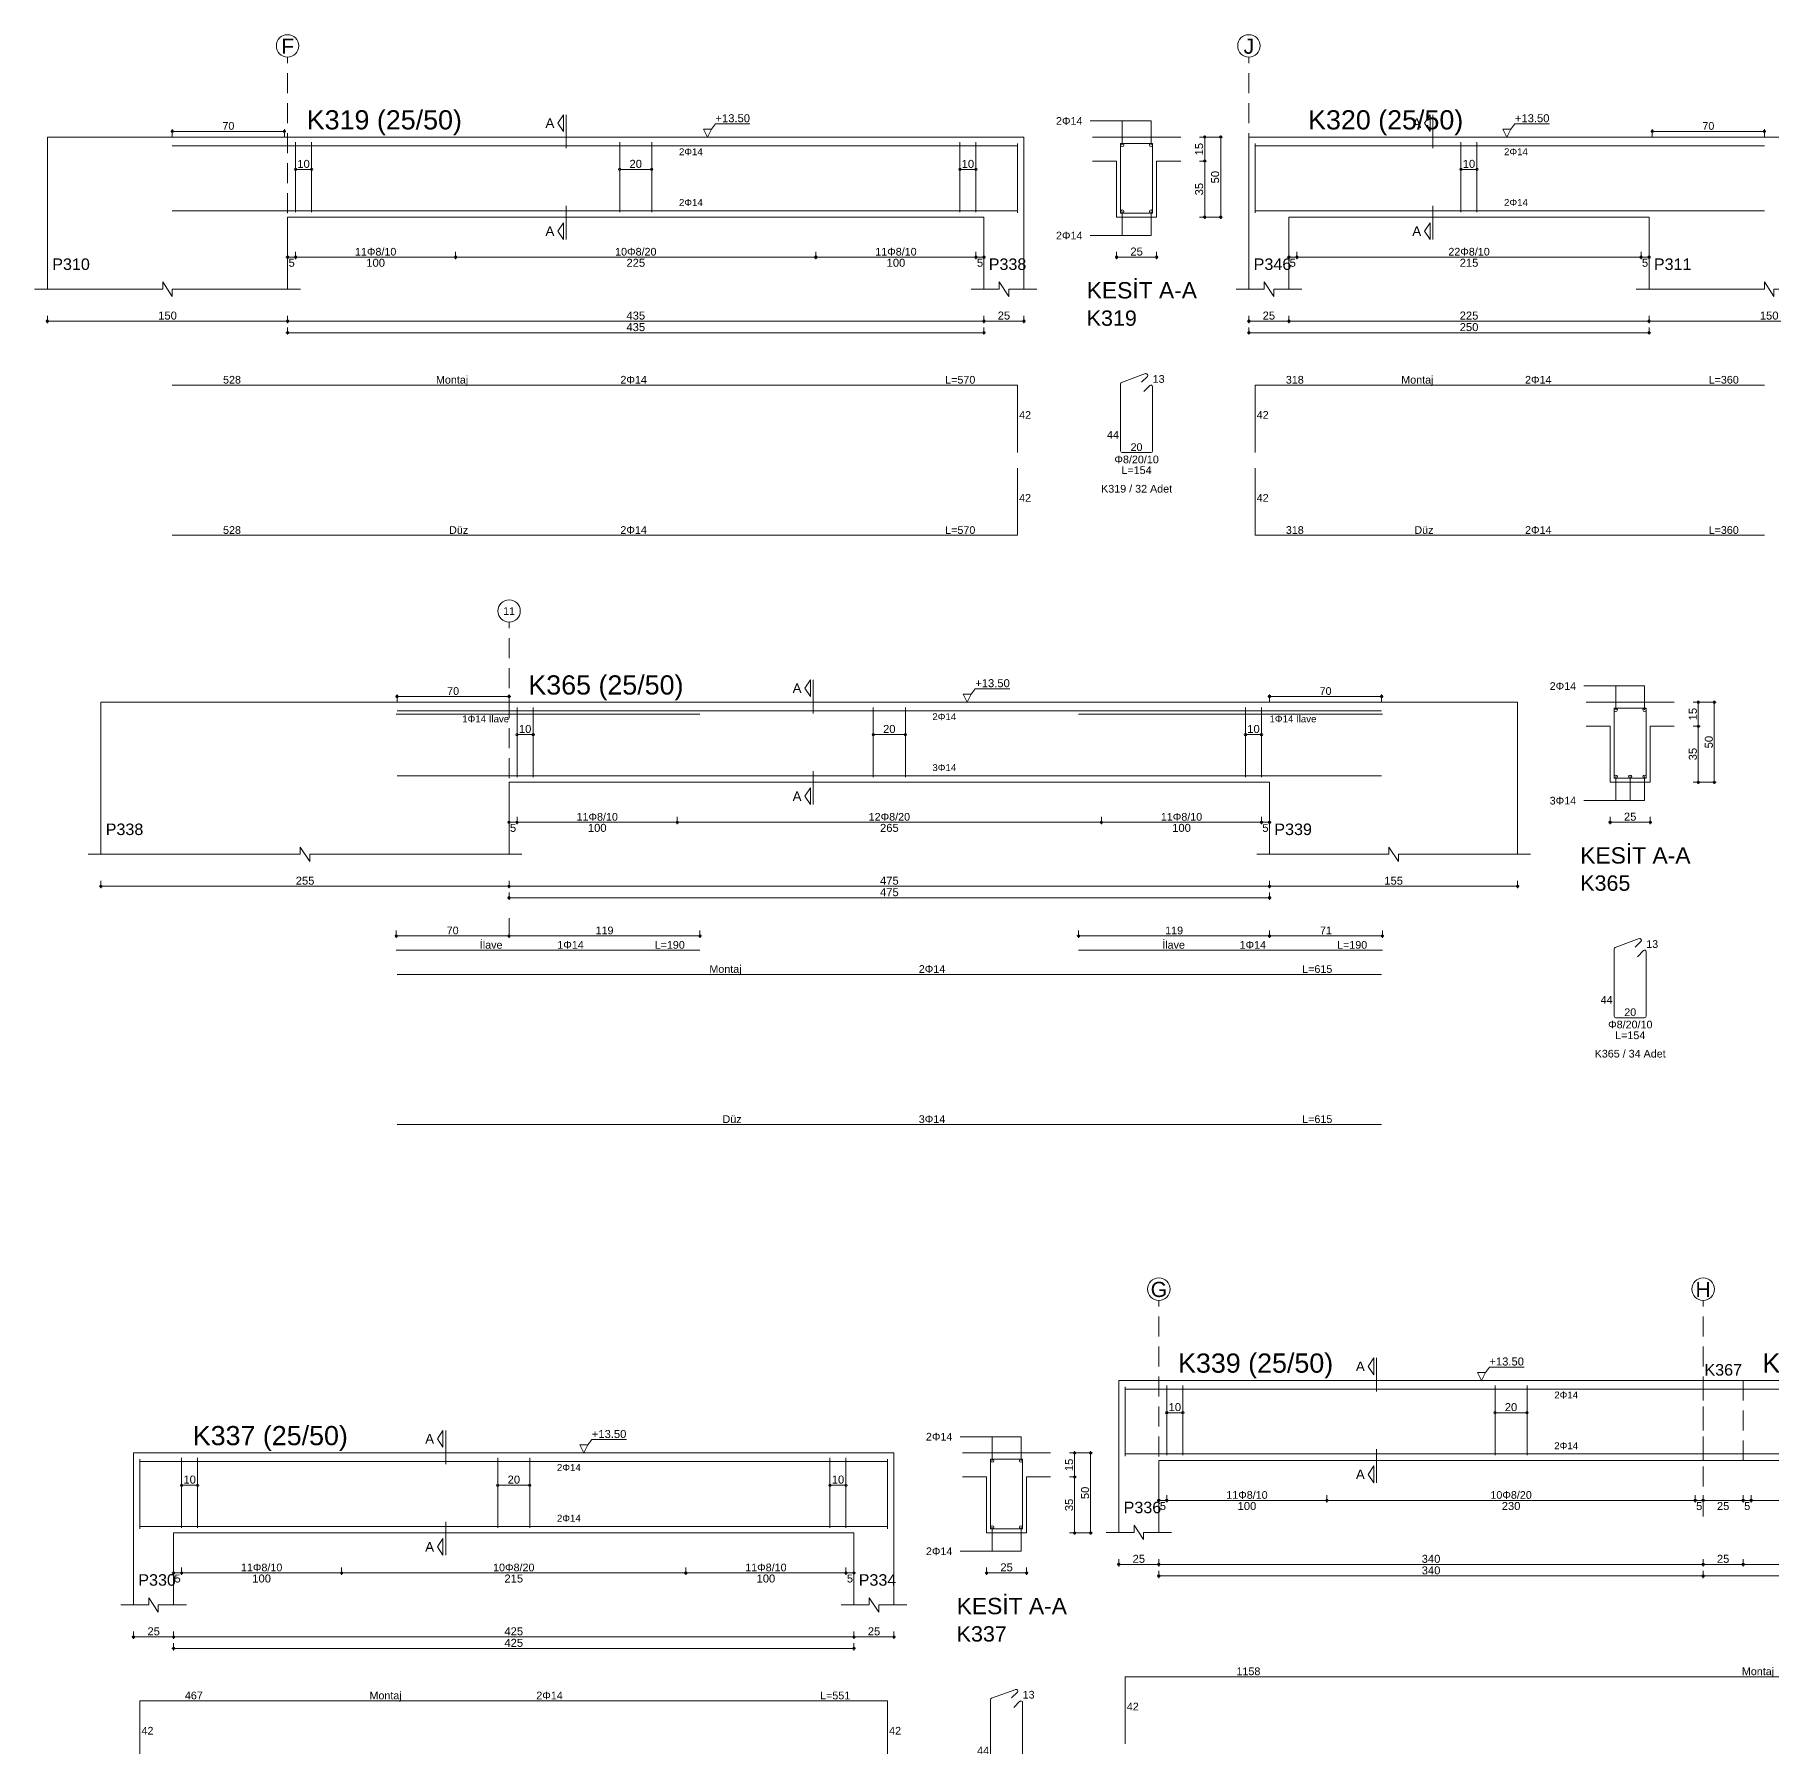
# Model space of a CAD drawing. Header units: millimetres. Extents: x 2232 to 85269, y -3593 to 5869.
# Drawn here: x 55601 to 57228, y -1981 to -377 of the extents above; entities that cross this region are included whole.
import ezdxf

# ---------------------------------------------------------------- set-up
doc = ezdxf.new("R2010")
doc.units = ezdxf.units.MM
doc.linetypes.add('DASHDOT2', pattern=[12.7, 6.35, -3.175, 0, -3.175])
doc.linetypes.add('DASHED4', pattern=[18.75, 12.5, -6.25])
doc.layers.add('aks', color=251, linetype='DASHDOT2', lineweight=35)
for name, color, linetype in [('Donatı Topl. Uzun. Yazısı', 7, 'Continuous'), ('Donatı Uz. Yazısı', 7, 'Continuous'), ('Donatı Yazısı', 7, 'Continuous'), ('Donatı Çizgisi', 7, 'Continuous'), ('Kiriş', 7, 'Continuous'), ('Standart', 7, 'Continuous'), ('Ölçülendirme', 7, 'Continuous')]:
    doc.layers.add(name, color=color, linetype=linetype)
doc.styles.add('arial_1_18', font='arial.ttf', dxfattribs={"height": 0.2})

# ---------------------------------------------------------------- blocks, each defined once
blk = doc.blocks.new('IDE263Entity7536')
at = {"layer": 'aks', "color": 30, "linetype": 'DASHED4', "lineweight": 5}
blk.add_lwpolyline([(7955.6, 2001.7), (7955.6, 2136.7)], dxfattribs=at)
at = {"layer": 'aks', "color": 1, "linetype": 'Continuous', "lineweight": 5}
blk.add_circle((7955.6, 2143.7), 7, dxfattribs=at)
at = {"layer": 'Donatı Çizgisi', "color": 5, "linetype": 'Continuous', "lineweight": 5}
for points in [[(7960.6, 2039.9), (7960.6, 2083.5)], [(7970.6, 2039.9), (7970.6, 2083.5)], [(8163.1, 2039.9), (8163.1, 2083.5)], [(8183.1, 2039.9), (8183.1, 2083.5)], [(8375.6, 2039.9), (8375.6, 2083.5)], [(8385.6, 2039.9), (8385.6, 2083.5)], [(8476, 2039.2), (8476, 2082.8)], [(8476, 2082.8), (8496, 2082.8)], [(8496, 2039.2), (8496, 2082.8)], [(7883.6, 2081.3), (8411.6, 2081.3)], [(8411.6, 2039.3), (8411.6, 2082.7)], [(7883.6, 2040.7), (8411.6, 2040.7)], [(8476, 2039.2), (8496, 2039.2)], [(7883.6, 1931.7), (8411.6, 1931.7)], [(8411.6, 1889.7), (8411.6, 1931.7)], [(8476, 1890.6), (8476, 1932.5)], [(8476.6, 1933.4), (8491.6, 1938.9)], [(8489.1, 1933.6), (8492.7, 1937.2)], [(8490.4, 1927.7), (8494.2, 1931.5)], [(8496, 1890.6), (8496, 1930.7)], [(8477, 1889.6), (8494.9, 1889.6)], [(8411.6, 1837.9), (8411.6, 1879.9)], [(7883.6, 1837.9), (8411.6, 1837.9)]]:
    blk.add_lwpolyline(points, dxfattribs=at)
for centre in [(8477, 2081.8), (8495, 2081.8), (8477, 2040.2), (8495, 2040.2)]:
    blk.add_circle(centre, 1, dxfattribs=at)
for centre, start, end in [((8477, 1932.5), 110, 180), ((8492, 1937.9), 315, 110), ((8494.9, 1930.7), 0, 135), ((8477, 1890.6), 180, 270), ((8494.9, 1890.6), 270, 0)]:
    blk.add_arc(centre, 1.02, start, end, dxfattribs=at)
at = {"layer": 'Kiriş', "color": 1, "linetype": 'Continuous', "lineweight": 5}
for points in [[(7805.6, 1991.7), (7805.6, 2086.7)], [(7805.6, 2086.7), (8415.6, 2086.7)], [(8415.6, 1991.7), (8415.6, 2086.7)], [(8458.5, 2086.7), (8513.5, 2086.7)], [(8458.5, 2071.7), (8473.5, 2071.7)], [(8473.5, 2036.7), (8473.5, 2071.7)], [(8498.5, 2071.7), (8513.5, 2071.7)], [(8498.5, 2036.7), (8498.5, 2071.7)], [(7955.6, 2036.7), (8390.6, 2036.7)], [(7955.6, 1991.7), (7955.6, 2036.7)], [(8390.6, 1991.7), (8390.6, 2036.7)], [(8473.5, 2036.7), (8498.5, 2036.7)], [(7883.6, 1987.2), (7877.6, 1996.2)], [(7877.6, 1991.7), (7877.6, 1996.2)], [(8406.1, 1987.2), (8400.1, 1996.2)], [(8400.1, 1991.7), (8400.1, 1996.2)], [(7797.6, 1991.7), (7877.6, 1991.7)], [(7883.6, 1991.7), (7963.6, 1991.7)], [(7883.6, 1987.2), (7883.6, 1991.7)], [(8382.6, 1991.7), (8400.1, 1991.7)], [(8406.1, 1991.7), (8423.6, 1991.7)], [(8406.1, 1987.2), (8406.1, 1991.7)]]:
    blk.add_lwpolyline(points, dxfattribs=at)
at = {"layer": 'Ölçülendirme', "color": 1, "linetype": 'Continuous', "lineweight": 5}
for points in [[(8124.4, 2095.5), (8127.9, 2100.7)], [(8127.9, 2090.2), (8124.4, 2095.5)], [(8127.9, 2090.2), (8127.9, 2100.7)], [(8129.6, 2079.7), (8129.6, 2100.7)], [(8220.4, 2091.7), (8222.9, 2095)], [(8222.9, 2095), (8244.4, 2095)], [(8457, 2096.8), (8495, 2096.8)], [(8477, 2081.8), (8477, 2096.8)], [(8495, 2081.8), (8495, 2096.8)], [(7882.6, 2090.3), (7954.6, 2090.3)], [(7883.6, 2087.1), (7883.6, 2091.6)], [(7953.6, 2087.1), (7953.6, 2091.6)], [(8217.9, 2086.7), (8215.4, 2091.7)], [(8215.4, 2091.7), (8220.4, 2091.7)], [(8220.4, 2091.7), (8217.9, 2086.7)], [(8217.9, 2086.7), (8217.9, 2086.7)], [(8525.2, 2086.7), (8539.7, 2086.7)], [(8528.5, 2035.7), (8528.5, 2087.7)], [(8538.5, 2035.7), (8538.5, 2087.7)], [(7960.6, 2066.5), (7970.6, 2066.5)], [(8163.1, 2066.5), (8183.1, 2066.5)], [(8375.6, 2066.5), (8385.6, 2066.5)], [(8525.2, 2071.7), (8529.7, 2071.7)], [(8129.6, 2022.7), (8129.6, 2043.7)], [(8477, 2025.2), (8477, 2040.2)], [(8495, 2025.2), (8495, 2040.2)], [(8124.4, 2028), (8127.9, 2033.2)], [(8127.9, 2022.7), (8127.9, 2033.2)], [(8525.2, 2036.7), (8539.7, 2036.7)], [(8127.9, 2022.7), (8124.4, 2028)], [(8457, 2025.2), (8495, 2025.2)], [(7954.6, 2011.7), (8391.6, 2011.7)], [(7955.6, 2010.5), (7955.6, 2015)], [(7960.6, 2010.5), (7960.6, 2015)], [(8060.6, 2010.5), (8060.6, 2015)], [(8285.6, 2010.5), (8285.6, 2015)], [(8385.6, 2010.5), (8385.6, 2015)], [(8390.6, 2010.5), (8390.6, 2015)], [(8472.5, 2011.7), (8499.5, 2011.7)], [(8473.5, 2010.5), (8473.5, 2015)], [(8498.5, 2010.5), (8498.5, 2015)], [(7805.6, 1970.5), (7805.6, 1975)], [(7955.6, 1970.5), (7955.6, 1975)], [(8390.6, 1970.5), (8390.6, 1975)], [(8415.6, 1970.5), (8415.6, 1975)], [(7804.6, 1971.7), (8416.6, 1971.7)], [(7954.6, 1964.5), (8391.6, 1964.5)], [(7955.6, 1963.3), (7955.6, 1967.8)], [(8390.6, 1963.3), (8390.6, 1967.8)]]:
    blk.add_lwpolyline(points, dxfattribs=at)
for centre in [(7883.6, 2090.3), (7953.6, 2090.3), (8528.5, 2086.7), (8538.5, 2086.7), (8528.5, 2071.7), (7960.6, 2066.5), (7970.6, 2066.5), (8163.1, 2066.5), (8183.1, 2066.5), (8375.6, 2066.5), (8385.6, 2066.5), (8528.5, 2036.7), (8538.5, 2036.7), (7955.6, 2011.7), (7960.6, 2011.7), (7960.6, 2011.7), (8060.6, 2011.7), (8060.6, 2011.7), (8285.6, 2011.7), (8285.6, 2011.7), (8385.6, 2011.7), (8385.6, 2011.7), (8390.6, 2011.7), (8473.5, 2011.7), (8498.5, 2011.7), (7805.6, 1971.7), (7955.6, 1971.7), (7955.6, 1971.7), (7955.6, 1964.5), (8390.6, 1971.7), (8390.6, 1971.7), (8390.6, 1964.5), (8415.6, 1971.7)]:
    blk.add_circle(centre, 0.75, dxfattribs=at)
at = {"layer": 'aks', "color": 1, "linetype": 'Continuous', "lineweight": 5, "style": 'arial_1_18'}
blk.add_text('F', height=9.45, dxfattribs=at).set_placement((7951.6, 2138.8))
at = {"layer": 'Donatı Topl. Uzun. Yazısı', "color": 1, "linetype": 'Continuous', "lineweight": 5, "style": 'arial_1_18'}
for s, p in [('L=570', (8366.4, 1932.7)), ('L=154', (8476.5, 1876.2)), ('L=570', (8366.4, 1838.8))]:
    blk.add_text(s, height=4.8, dxfattribs=at).set_placement(p)
at = {"layer": 'Donatı Uz. Yazısı', "color": 1, "linetype": 'Continuous', "lineweight": 5, "style": 'arial_1_18'}
for s, p in [('528', (7915.3, 1932.7)), ('13', (8496, 1933.2)), ('42', (8412.6, 1910.7)), ('44', (8467.5, 1898.3)), ('20', (8482.2, 1890.6)), ('42', (8412.6, 1858.9)), ('528', (7915.3, 1838.8))]:
    blk.add_text(s, height=4.8, dxfattribs=at).set_placement(p)
at = {"layer": 'Donatı Yazısı', "color": 5, "linetype": 'Continuous', "lineweight": 5, "style": 'arial_1_18'}
for s, p in [('2Φ14', (8435.6, 2094.4)), ('2Φ14', (8435.6, 2022.8)), ('2Φ14', (8163.5, 1932.7)), ('Φ8/20/10', (8472.1, 1882.9)), ('K319 / 32 Adet', (8463.8, 1864.6)), ('2Φ14', (8163.5, 1838.8))]:
    blk.add_text(s, height=4.8, dxfattribs=at).set_placement(p)
for p in [(8200.1, 2075.4), (8200.1, 2043.7)]:
    blk.add_text('2Φ14', height=4.32, rotation=360, dxfattribs=at).set_placement(p)
at = {"layer": 'Donatı Yazısı', "color": 1, "linetype": 'Continuous', "lineweight": 5, "style": 'arial_1_18'}
for s, p in [('Montaj', (8048.3, 1932.7)), ('Düz', (8056.5, 1838.8))]:
    blk.add_text(s, height=4.8, dxfattribs=at).set_placement(p)
at = {"layer": 'Kiriş', "color": 1, "linetype": 'Continuous', "lineweight": 5, "style": 'arial_1_18'}
for s, height, p in [('K319 (25/50)', 12, (7967.6, 2091.5)), ('P310', 7.2, (7808.6, 2003.7)), ('P338', 7.2, (8393.6, 2003.7)), ('KESİT A-A', 10.2, (8454.8, 1985.9)), ('K319', 9.6, (8454.8, 1968.8))]:
    blk.add_text(s, height=height, dxfattribs=at).set_placement(p)
at = {"layer": 'Ölçülendirme', "color": 1, "linetype": 'Continuous', "lineweight": 5, "style": 'arial_1_18'}
for s, height, p in [('70', 4.8, (7914.9, 2091.3)), ('A', 5.95, (8116.7, 2092.5)), ('+13.50', 5, (8222.9, 2096)), ('A', 5.95, (8116.7, 2025)), ('25', 5, (8482.1, 2012.7)), ('5', 5, (7956.2, 2005.7)), ('100', 5, (8004.8, 2005.7)), ('225', 5, (8167.3, 2005.7)), ('100', 5, (8329.8, 2005.7)), ('5', 5, (8386.2, 2005.7)), ('150', 5, (7874.8, 1972.7)), ('435', 5, (8167.3, 1972.7)), ('25', 5, (8399.2, 1972.7)), ('435', 5, (8167.3, 1965.5))]:
    blk.add_text(s, height=height, dxfattribs=at).set_placement(p)
for s, rotation, p in [('15', 90, (8527.5, 2075.3)), ('10', 360, (7961.7, 2067.5)), ('20', 360, (8169.2, 2067.5)), ('10', 360, (8376.7, 2067.5)), ('50', 90, (8537.5, 2057.8)), ('35', 90, (8527.5, 2050.3))]:
    blk.add_text(s, height=5, rotation=rotation, dxfattribs=at).set_placement(p)
at = {"layer": 'Ölçülendirme', "color": 5, "linetype": 'Continuous', "lineweight": 5, "style": 'arial_1_18'}
for s, p in [('11Φ8/10', (7997.7, 2012.7)), ('10Φ8/20', (8160.2, 2012.7)), ('11Φ8/10', (8322.7, 2012.7))]:
    blk.add_text(s, height=4.8, dxfattribs=at).set_placement(p)
blk = doc.blocks.new('IDE263Entity7537')
at = {"layer": 'aks', "color": 30, "linetype": 'DASHED4', "lineweight": 5}
blk.add_lwpolyline([(8556.1, 2001.7), (8556.1, 2136.7)], dxfattribs=at)
at = {"layer": 'aks', "color": 1, "linetype": 'Continuous', "lineweight": 5}
blk.add_circle((8556.1, 2143.7), 7, dxfattribs=at)
at = {"layer": 'Donatı Çizgisi', "color": 5, "linetype": 'Continuous', "lineweight": 5}
for points in [[(8688.6, 2039.9), (8688.6, 2083.5)], [(8698.6, 2039.9), (8698.6, 2083.5)], [(9016.4, 2039.2), (9016.4, 2082.8)], [(9016.4, 2082.8), (9036.4, 2082.8)], [(9036.4, 2039.2), (9036.4, 2082.8)], [(8560.1, 2039.3), (8560.1, 2082.7)], [(8560.1, 2081.3), (8878.1, 2081.3)], [(8560.1, 2040.7), (8878.1, 2040.7)], [(9016.4, 2039.2), (9036.4, 2039.2)], [(8560.1, 1889.7), (8560.1, 1931.7)], [(8560.1, 1931.7), (8878.1, 1931.7)], [(9016.4, 1890.6), (9016.4, 1932.5)], [(9017.1, 1933.4), (9032.1, 1938.9)], [(9029.5, 1933.6), (9033.2, 1937.2)], [(9030.9, 1927.7), (9034.7, 1931.5)], [(9036.4, 1890.6), (9036.4, 1930.7)], [(9017.4, 1889.6), (9035.4, 1889.6)], [(8560.1, 1837.9), (8560.1, 1879.9)], [(8560.1, 1837.9), (8878.1, 1837.9)]]:
    blk.add_lwpolyline(points, dxfattribs=at)
for centre in [(9017.4, 2081.8), (9035.4, 2081.8), (9017.4, 2040.2), (9035.4, 2040.2)]:
    blk.add_circle(centre, 1, dxfattribs=at)
for centre, start, end in [((9017.4, 1932.5), 110, 180), ((9032.4, 1937.9), 315, 110), ((9035.4, 1930.7), 0, 135), ((9017.4, 1890.6), 180, 270), ((9035.4, 1890.6), 270, 0)]:
    blk.add_arc(centre, 1.02, start, end, dxfattribs=at)
at = {"layer": 'Kiriş', "color": 1, "linetype": 'Continuous', "lineweight": 5}
for points in [[(8556.1, 1991.7), (8556.1, 2086.7)], [(8556.1, 2086.7), (8956.1, 2086.7)], [(8956.1, 1991.7), (8956.1, 2086.7)], [(8998.9, 2086.7), (9053.9, 2086.7)], [(8998.9, 2071.7), (9013.9, 2071.7)], [(9013.9, 2036.7), (9013.9, 2071.7)], [(9038.9, 2071.7), (9053.9, 2071.7)], [(9038.9, 2036.7), (9038.9, 2071.7)], [(8581.1, 2036.7), (8806.1, 2036.7)], [(8581.1, 1991.7), (8581.1, 2036.7)], [(8806.1, 1991.7), (8806.1, 2036.7)], [(9013.9, 2036.7), (9038.9, 2036.7)], [(8571.6, 1987.2), (8565.6, 1996.2)], [(8565.6, 1991.7), (8565.6, 1996.2)], [(8884.1, 1987.2), (8878.1, 1996.2)], [(8878.1, 1991.7), (8878.1, 1996.2)], [(8548.1, 1991.7), (8565.6, 1991.7)], [(8571.6, 1991.7), (8589.1, 1991.7)], [(8571.6, 1987.2), (8571.6, 1991.7)], [(8798.1, 1991.7), (8878.1, 1991.7)], [(8884.1, 1991.7), (8964.1, 1991.7)], [(8884.1, 1987.2), (8884.1, 1991.7)]]:
    blk.add_lwpolyline(points, dxfattribs=at)
at = {"layer": 'Ölçülendirme', "color": 1, "linetype": 'Continuous', "lineweight": 5}
for points in [[(8665.8, 2095.5), (8669.3, 2100.7)], [(8669.3, 2090.2), (8665.8, 2095.5)], [(8669.3, 2090.2), (8669.3, 2100.7)], [(8671.1, 2079.7), (8671.1, 2100.7)], [(8719.8, 2091.7), (8722.3, 2095)], [(8722.3, 2095), (8743.9, 2095)], [(8997.4, 2096.8), (9035.4, 2096.8)], [(9017.4, 2081.8), (9017.4, 2096.8)], [(9035.4, 2081.8), (9035.4, 2096.8)], [(8717.3, 2086.7), (8714.8, 2091.7)], [(8714.8, 2091.7), (8719.8, 2091.7)], [(8719.8, 2091.7), (8717.3, 2086.7)], [(8717.3, 2086.7), (8717.3, 2086.7)], [(8807.1, 2090.3), (8879.1, 2090.3)], [(8808.1, 2087.1), (8808.1, 2091.6)], [(8878.1, 2087.1), (8878.1, 2091.6)], [(9065.7, 2086.7), (9080.2, 2086.7)], [(9068.9, 2035.7), (9068.9, 2087.7)], [(9078.9, 2035.7), (9078.9, 2087.7)], [(8688.6, 2066.5), (8698.6, 2066.5)], [(9065.7, 2071.7), (9070.2, 2071.7)], [(8671.1, 2022.7), (8671.1, 2043.7)], [(9017.4, 2025.2), (9017.4, 2040.2)], [(9035.4, 2025.2), (9035.4, 2040.2)], [(8665.8, 2028), (8669.3, 2033.2)], [(8669.3, 2022.7), (8669.3, 2033.2)], [(9065.7, 2036.7), (9080.2, 2036.7)], [(8669.3, 2022.7), (8665.8, 2028)], [(8997.4, 2025.2), (9035.4, 2025.2)], [(8580.1, 2011.7), (8807.1, 2011.7)], [(8581.1, 2010.5), (8581.1, 2015)], [(8586.1, 2010.5), (8586.1, 2015)], [(8801.1, 2010.5), (8801.1, 2015)], [(8806.1, 2010.5), (8806.1, 2015)], [(9012.9, 2011.7), (9039.9, 2011.7)], [(9013.9, 2010.5), (9013.9, 2015)], [(9038.9, 2010.5), (9038.9, 2015)], [(8556.1, 1970.5), (8556.1, 1975)], [(8581.1, 1970.5), (8581.1, 1975)], [(8806.1, 1970.5), (8806.1, 1975)], [(8956.1, 1970.5), (8956.1, 1975)], [(8555.1, 1971.7), (8957.1, 1971.7)], [(8555.1, 1964.5), (8807.1, 1964.5)], [(8556.1, 1963.3), (8556.1, 1967.8)], [(8806.1, 1963.3), (8806.1, 1967.8)]]:
    blk.add_lwpolyline(points, dxfattribs=at)
for centre in [(8808.1, 2090.3), (8878.1, 2090.3), (9068.9, 2086.7), (9078.9, 2086.7), (9068.9, 2071.7), (8688.6, 2066.5), (8698.6, 2066.5), (9068.9, 2036.7), (9078.9, 2036.7), (8581.1, 2011.7), (8586.1, 2011.7), (8586.1, 2011.7), (8801.1, 2011.7), (8801.1, 2011.7), (8806.1, 2011.7), (9013.9, 2011.7), (9038.9, 2011.7), (8556.1, 1971.7), (8556.1, 1964.5), (8581.1, 1971.7), (8581.1, 1971.7), (8806.1, 1971.7), (8806.1, 1971.7), (8806.1, 1964.5), (8956.1, 1971.7)]:
    blk.add_circle(centre, 0.75, dxfattribs=at)
at = {"layer": 'aks', "color": 1, "linetype": 'Continuous', "lineweight": 5, "style": 'arial_1_18'}
blk.add_text('J', height=9.45, dxfattribs=at).set_placement((8552.8, 2138.8))
at = {"layer": 'Donatı Topl. Uzun. Yazısı', "color": 1, "linetype": 'Continuous', "lineweight": 5, "style": 'arial_1_18'}
for s, p in [('L=360', (8843.3, 1932.7)), ('L=154', (9017, 1876.2)), ('L=360', (8843.3, 1838.8))]:
    blk.add_text(s, height=4.8, dxfattribs=at).set_placement(p)
at = {"layer": 'Donatı Uz. Yazısı', "color": 1, "linetype": 'Continuous', "lineweight": 5, "style": 'arial_1_18'}
for s, p in [('318', (8579.2, 1932.7)), ('13', (9036.4, 1933.2)), ('42', (8561, 1910.7)), ('44', (9008, 1898.3)), ('20', (9022.7, 1890.6)), ('42', (8561, 1858.9)), ('318', (8579.2, 1838.8))]:
    blk.add_text(s, height=4.8, dxfattribs=at).set_placement(p)
at = {"layer": 'Donatı Yazısı', "color": 5, "linetype": 'Continuous', "lineweight": 5, "style": 'arial_1_18'}
for s, p in [('2Φ14', (8976.1, 2094.4)), ('2Φ14', (8976.1, 2022.8)), ('2Φ14', (8728.6, 1932.7)), ('Φ8/10', (9017.2, 1882.9)), ('K320 / 22 Adet', (9004.2, 1864.6)), ('2Φ14', (8728.6, 1838.8))]:
    blk.add_text(s, height=4.8, dxfattribs=at).set_placement(p)
for p in [(8715.5, 2075.4), (8715.5, 2043.7)]:
    blk.add_text('2Φ14', height=4.32, rotation=360, dxfattribs=at).set_placement(p)
at = {"layer": 'Donatı Yazısı', "color": 1, "linetype": 'Continuous', "lineweight": 5, "style": 'arial_1_18'}
for s, p in [('Montaj', (8651.3, 1932.7)), ('Düz', (8659.5, 1838.8))]:
    blk.add_text(s, height=4.8, dxfattribs=at).set_placement(p)
at = {"layer": 'Kiriş', "color": 1, "linetype": 'Continuous', "lineweight": 5, "style": 'arial_1_18'}
for s, height, p in [('K320 (25/50)', 12, (8593.1, 2091.5)), ('P346', 7.2, (8559.1, 2003.7)), ('P311', 7.2, (8809.1, 2003.7)), ('KESİT A-A', 10.2, (8995.2, 1985.9)), ('K320', 9.6, (8995.2, 1968.8))]:
    blk.add_text(s, height=height, dxfattribs=at).set_placement(p)
at = {"layer": 'Ölçülendirme', "color": 1, "linetype": 'Continuous', "lineweight": 5, "style": 'arial_1_18'}
for s, height, p in [('A', 5.95, (8658.2, 2092.5)), ('+13.50', 5, (8722.3, 2096)), ('70', 4.8, (8839.4, 2091.3)), ('A', 5.95, (8658.2, 2025)), ('25', 5, (9022.5, 2012.7)), ('5', 5, (8581.6, 2005.7)), ('215', 5, (8687.8, 2005.7)), ('5', 5, (8801.6, 2005.7)), ('25', 5, (8564.7, 1972.7)), ('225', 5, (8687.8, 1972.7)), ('150', 5, (8875.3, 1972.7)), ('250', 5, (8687.8, 1965.5))]:
    blk.add_text(s, height=height, dxfattribs=at).set_placement(p)
for s, rotation, p in [('15', 90, (9068, 2075.3)), ('10', 360, (8689.7, 2067.5)), ('50', 90, (9078, 2057.8)), ('35', 90, (9068, 2050.3))]:
    blk.add_text(s, height=5, rotation=rotation, dxfattribs=at).set_placement(p)
at = {"layer": 'Ölçülendirme', "color": 5, "linetype": 'Continuous', "lineweight": 5, "style": 'arial_1_18'}
blk.add_text('22Φ8/10', height=4.8, dxfattribs=at).set_placement((8680.7, 2012.7))
blk = doc.blocks.new('IDE263Entity7548')
at = {"layer": 'Donatı Çizgisi', "color": 5, "linetype": 'Continuous', "lineweight": 5}
for points in [[(16750.1, 2039.9), (16750.1, 2083.5)], [(16760.1, 2039.9), (16760.1, 2083.5)], [(16947.6, 2039.9), (16947.6, 2083.5)], [(16967.6, 2039.9), (16967.6, 2083.5)], [(17155.1, 2039.9), (17155.1, 2083.5)], [(17165.1, 2039.9), (17165.1, 2083.5)], [(17255.5, 2039.2), (17255.5, 2082.8)], [(17255.5, 2082.8), (17275.5, 2082.8)], [(17275.5, 2039.2), (17275.5, 2082.8)], [(16724.1, 2039.3), (16724.1, 2082.7)], [(16724.1, 2081.3), (17191.1, 2081.3)], [(17191.1, 2039.3), (17191.1, 2082.7)], [(16724.1, 2040.7), (17191.1, 2040.7)], [(17255.5, 2039.2), (17275.5, 2039.2)], [(16724.1, 1889.7), (16724.1, 1931.7)], [(16724.1, 1931.7), (17191.1, 1931.7)], [(17191.1, 1889.7), (17191.1, 1931.7)], [(17255.5, 1890.6), (17255.5, 1932.5)], [(17256.1, 1933.4), (17271.2, 1938.9)], [(17268.6, 1933.6), (17272.2, 1937.2)], [(17270, 1927.7), (17273.7, 1931.5)], [(17275.5, 1890.6), (17275.5, 1930.7)], [(17256.5, 1889.6), (17274.5, 1889.6)], [(16724.1, 1837.9), (16724.1, 1879.9)], [(17191.1, 1837.9), (17191.1, 1879.9)], [(16724.1, 1837.9), (17191.1, 1837.9)]]:
    blk.add_lwpolyline(points, dxfattribs=at)
for centre in [(17256.5, 2081.8), (17274.5, 2081.8), (17256.5, 2040.2), (17274.5, 2040.2)]:
    blk.add_circle(centre, 1, dxfattribs=at)
for centre, start, end in [((17256.5, 1932.5), 110, 180), ((17271.5, 1937.9), 315, 110), ((17274.5, 1930.7), 0, 135), ((17256.5, 1890.6), 180, 270), ((17274.5, 1890.6), 270, 0)]:
    blk.add_arc(centre, 1.02, start, end, dxfattribs=at)
at = {"layer": 'Kiriş', "color": 1, "linetype": 'Continuous', "lineweight": 5}
for points in [[(16720.1, 1991.7), (16720.1, 2086.7)], [(16720.1, 2086.7), (17195.1, 2086.7)], [(17195.1, 1991.7), (17195.1, 2086.7)], [(17238, 2086.7), (17293, 2086.7)], [(17238, 2071.7), (17253, 2071.7)], [(17253, 2036.7), (17253, 2071.7)], [(17278, 2071.7), (17293, 2071.7)], [(17278, 2036.7), (17278, 2071.7)], [(16745.1, 2036.7), (17170.1, 2036.7)], [(16745.1, 1991.7), (16745.1, 2036.7)], [(17170.1, 1991.7), (17170.1, 2036.7)], [(17253, 2036.7), (17278, 2036.7)], [(16735.6, 1987.2), (16729.6, 1996.2)], [(16729.6, 1991.7), (16729.6, 1996.2)], [(17185.6, 1987.2), (17179.6, 1996.2)], [(17179.6, 1991.7), (17179.6, 1996.2)], [(16712.1, 1991.7), (16729.6, 1991.7)], [(16735.6, 1991.7), (16753.1, 1991.7)], [(16735.6, 1987.2), (16735.6, 1991.7)], [(17162.1, 1991.7), (17179.6, 1991.7)], [(17185.6, 1991.7), (17203.1, 1991.7)], [(17185.6, 1987.2), (17185.6, 1991.7)]]:
    blk.add_lwpolyline(points, dxfattribs=at)
at = {"layer": 'Ölçülendirme', "color": 1, "linetype": 'Continuous', "lineweight": 5}
for points in [[(16909.9, 2095.5), (16913.4, 2100.7)], [(16913.4, 2090.2), (16909.9, 2095.5)], [(16913.4, 2090.2), (16913.4, 2100.7)], [(16915.1, 2079.7), (16915.1, 2100.7)], [(17003.9, 2091.7), (17006.4, 2095)], [(17006.4, 2095), (17028, 2095)], [(17236.5, 2096.8), (17274.5, 2096.8)], [(17256.5, 2081.8), (17256.5, 2096.8)], [(17274.5, 2081.8), (17274.5, 2096.8)], [(17001.4, 2086.7), (16998.9, 2091.7)], [(16998.9, 2091.7), (17003.9, 2091.7)], [(17003.9, 2091.7), (17001.4, 2086.7)], [(17001.4, 2086.7), (17001.4, 2086.7)], [(17304.7, 2086.7), (17319.2, 2086.7)], [(17308, 2035.7), (17308, 2087.7)], [(17318, 2035.7), (17318, 2087.7)], [(16750.1, 2066.5), (16760.1, 2066.5)], [(16947.6, 2066.5), (16967.6, 2066.5)], [(17155.1, 2066.5), (17165.1, 2066.5)], [(17304.7, 2071.7), (17309.2, 2071.7)], [(16915.1, 2022.7), (16915.1, 2043.7)], [(17256.5, 2025.2), (17256.5, 2040.2)], [(17274.5, 2025.2), (17274.5, 2040.2)], [(16909.9, 2028), (16913.4, 2033.2)], [(16913.4, 2022.7), (16913.4, 2033.2)], [(17304.7, 2036.7), (17319.2, 2036.7)], [(16913.4, 2022.7), (16909.9, 2028)], [(17236.5, 2025.2), (17274.5, 2025.2)], [(16744.1, 2011.7), (17171.1, 2011.7)], [(16745.1, 2010.5), (16745.1, 2015)], [(16750.1, 2010.5), (16750.1, 2015)], [(16850.1, 2010.5), (16850.1, 2015)], [(17065.1, 2010.5), (17065.1, 2015)], [(17165.1, 2010.5), (17165.1, 2015)], [(17170.1, 2010.5), (17170.1, 2015)], [(17252, 2011.7), (17279, 2011.7)], [(17253, 2010.5), (17253, 2015)], [(17278, 2010.5), (17278, 2015)], [(16720.1, 1970.5), (16720.1, 1975)], [(16745.1, 1970.5), (16745.1, 1975)], [(17170.1, 1970.5), (17170.1, 1975)], [(17195.1, 1970.5), (17195.1, 1975)], [(16719.1, 1971.7), (17196.1, 1971.7)], [(16744.1, 1964.5), (17171.1, 1964.5)], [(16745.1, 1963.3), (16745.1, 1967.8)], [(17170.1, 1963.3), (17170.1, 1967.8)]]:
    blk.add_lwpolyline(points, dxfattribs=at)
for centre in [(17308, 2086.7), (17318, 2086.7), (17308, 2071.7), (16750.1, 2066.5), (16760.1, 2066.5), (16947.6, 2066.5), (16967.6, 2066.5), (17155.1, 2066.5), (17165.1, 2066.5), (17308, 2036.7), (17318, 2036.7), (16745.1, 2011.7), (16750.1, 2011.7), (16750.1, 2011.7), (16850.1, 2011.7), (16850.1, 2011.7), (17065.1, 2011.7), (17065.1, 2011.7), (17165.1, 2011.7), (17165.1, 2011.7), (17170.1, 2011.7), (17253, 2011.7), (17278, 2011.7), (16720.1, 1971.7), (16745.1, 1971.7), (16745.1, 1971.7), (16745.1, 1964.5), (17170.1, 1971.7), (17170.1, 1971.7), (17170.1, 1964.5), (17195.1, 1971.7)]:
    blk.add_circle(centre, 0.75, dxfattribs=at)
at = {"layer": 'Donatı Topl. Uzun. Yazısı', "color": 1, "linetype": 'Continuous', "lineweight": 5, "style": 'arial_1_18'}
for s, p in [('L=551', (17149, 1932.7)), ('L=154', (17256.1, 1876.2)), ('L=551', (17149, 1838.8))]:
    blk.add_text(s, height=4.8, dxfattribs=at).set_placement(p)
at = {"layer": 'Donatı Uz. Yazısı', "color": 1, "linetype": 'Continuous', "lineweight": 5, "style": 'arial_1_18'}
for s, p in [('467', (16752.2, 1932.7)), ('13', (17275.5, 1933.2)), ('42', (16725.1, 1910.7)), ('42', (17192.1, 1910.7)), ('44', (17247.1, 1898.3)), ('20', (17261.7, 1890.6)), ('42', (16725.1, 1858.9)), ('42', (17192.1, 1858.9)), ('467', (16752.2, 1838.8))]:
    blk.add_text(s, height=4.8, dxfattribs=at).set_placement(p)
at = {"layer": 'Donatı Yazısı', "color": 5, "linetype": 'Continuous', "lineweight": 5, "style": 'arial_1_18'}
for s, p in [('2Φ14', (17215.1, 2094.4)), ('2Φ14', (17215.1, 2022.8)), ('2Φ14', (16971.7, 1932.7)), ('Φ8/20/10', (17251.6, 1882.9)), ('K337 / 32 Adet', (17243.3, 1864.6)), ('2Φ14', (16971.7, 1838.8))]:
    blk.add_text(s, height=4.8, dxfattribs=at).set_placement(p)
for p in [(16984.6, 2075.4), (16984.6, 2043.7)]:
    blk.add_text('2Φ14', height=4.32, rotation=360, dxfattribs=at).set_placement(p)
at = {"layer": 'Donatı Yazısı', "color": 1, "linetype": 'Continuous', "lineweight": 5, "style": 'arial_1_18'}
for s, p in [('Montaj', (16867.5, 1932.7)), ('Düz', (16875.7, 1838.8))]:
    blk.add_text(s, height=4.8, dxfattribs=at).set_placement(p)
at = {"layer": 'Kiriş', "color": 1, "linetype": 'Continuous', "lineweight": 5, "style": 'arial_1_18'}
for s, height, p in [('K337 (25/50)', 12, (16757.1, 2091.5)), ('P330', 7.2, (16723.1, 2003.7)), ('P334', 7.2, (17173.1, 2003.7)), ('KESİT A-A', 10.2, (17234.3, 1985.9)), ('K337', 9.6, (17234.3, 1968.8))]:
    blk.add_text(s, height=height, dxfattribs=at).set_placement(p)
at = {"layer": 'Ölçülendirme', "color": 1, "linetype": 'Continuous', "lineweight": 5, "style": 'arial_1_18'}
for s, height, p in [('A', 5.95, (16902.3, 2092.5)), ('+13.50', 5, (17006.4, 2096)), ('A', 5.95, (16902.3, 2025)), ('25', 5, (17261.6, 2012.7)), ('5', 5, (16745.7, 2005.7)), ('100', 5, (16794.3, 2005.7)), ('215', 5, (16951.8, 2005.7)), ('100', 5, (17109.3, 2005.7)), ('5', 5, (17165.7, 2005.7)), ('25', 5, (16728.8, 1972.7)), ('425', 5, (16951.8, 1972.7)), ('25', 5, (17178.8, 1972.7)), ('425', 5, (16951.8, 1965.5))]:
    blk.add_text(s, height=height, dxfattribs=at).set_placement(p)
for s, rotation, p in [('15', 90, (17307, 2075.3)), ('10', 360, (16751.3, 2067.5)), ('20', 360, (16953.8, 2067.5)), ('10', 360, (17156.3, 2067.5)), ('50', 90, (17317, 2057.8)), ('35', 90, (17307, 2050.3))]:
    blk.add_text(s, height=5, rotation=rotation, dxfattribs=at).set_placement(p)
at = {"layer": 'Ölçülendirme', "color": 5, "linetype": 'Continuous', "lineweight": 5, "style": 'arial_1_18'}
for s, p in [('11Φ8/10', (16787.2, 2012.7)), ('10Φ8/20', (16944.7, 2012.7)), ('11Φ8/10', (17102.2, 2012.7))]:
    blk.add_text(s, height=4.8, dxfattribs=at).set_placement(p)
blk = doc.blocks.new('IDE263Entity7549')
at = {"layer": 'aks', "color": 30, "linetype": 'DASHED4', "lineweight": 5}
for points in [[(17360.6, 2047), (17360.6, 2182)], [(17700.6, 2047), (17700.6, 2182)]]:
    blk.add_lwpolyline(points, dxfattribs=at)
at = {"layer": 'aks', "color": 1, "linetype": 'Continuous', "lineweight": 5}
for centre in [(17360.6, 2189), (17700.6, 2189)]:
    blk.add_circle(centre, 7, dxfattribs=at)
at = {"layer": 'Donatı Çizgisi', "color": 5, "linetype": 'Continuous', "lineweight": 5}
for points in [[(17339.6, 2084.6), (17339.6, 2128)], [(17339.6, 2126.6), (19156.6, 2126.6)], [(17365.6, 2085.2), (17365.6, 2128.8)], [(17375.6, 2085.2), (17375.6, 2128.8)], [(17570.6, 2085.2), (17570.6, 2128.8)], [(17590.6, 2085.2), (17590.6, 2128.8)], [(17339.6, 2086), (19156.6, 2086)], [(17339.6, 1904.8), (17339.6, 1946.8)], [(17339.6, 1946.8), (18497.6, 1946.8)]]:
    blk.add_lwpolyline(points, dxfattribs=at)
at = {"layer": 'Kiriş', "color": 1, "linetype": 'Continuous', "lineweight": 5}
for points in [[(17335.6, 2132), (19160.6, 2132)], [(17335.6, 2037), (17335.6, 2132)], [(17360.6, 2082), (19160.6, 2082)], [(17360.6, 2037), (17360.6, 2082)], [(17351.1, 2032.5), (17345.1, 2041.5)], [(17345.1, 2037), (17345.1, 2041.5)], [(17327.6, 2037), (17345.1, 2037)], [(17351.1, 2037), (17368.6, 2037)], [(17351.1, 2032.5), (17351.1, 2037)]]:
    blk.add_lwpolyline(points, dxfattribs=at)
at = {"layer": 'Kiriş', "color": 1, "linetype": 'DASHED4', "lineweight": 5}
for points in [[(17700.6, 2082), (17700.6, 2132)], [(17725.6, 2082), (17725.6, 2132)]]:
    blk.add_lwpolyline(points, dxfattribs=at)
at = {"layer": 'Ölçülendirme', "color": 1, "linetype": 'Continuous', "lineweight": 5}
for points in [[(17491.3, 2140.7), (17494.8, 2146)], [(17494.8, 2135.5), (17491.3, 2140.7)], [(17494.8, 2135.5), (17494.8, 2146)], [(17496.6, 2125), (17496.6, 2146)], [(17562.1, 2132), (17559.6, 2137)], [(17559.6, 2137), (17564.6, 2137)], [(17564.6, 2137), (17562.1, 2132)], [(17564.6, 2137), (17567.1, 2140.3)], [(17567.1, 2140.3), (17588.7, 2140.3)], [(17562.1, 2132), (17562.1, 2132)], [(17365.6, 2111.8), (17375.6, 2111.8)], [(17570.6, 2111.8), (17590.6, 2111.8)], [(17496.6, 2068), (17496.6, 2089)], [(17491.3, 2073.2), (17494.8, 2078.5)], [(17494.8, 2068), (17491.3, 2073.2)], [(17494.8, 2068), (17494.8, 2078.5)], [(17359.6, 2057), (19161.6, 2057)], [(17360.6, 2055.7), (17360.6, 2060.2)], [(17365.6, 2055.7), (17365.6, 2060.2)], [(17465.6, 2055.7), (17465.6, 2060.2)], [(17695.6, 2055.7), (17695.6, 2060.2)], [(17700.6, 2055.7), (17700.6, 2060.2)], [(17725.6, 2055.7), (17725.6, 2060.2)], [(17730.6, 2055.7), (17730.6, 2060.2)], [(17335.6, 2015.7), (17335.6, 2020.2)], [(17360.6, 2015.7), (17360.6, 2020.2)], [(17700.6, 2015.7), (17700.6, 2020.2)], [(17725.6, 2015.7), (17725.6, 2020.2)], [(17334.6, 2017), (19161.6, 2017)], [(17359.6, 2009.8), (19161.6, 2009.8)], [(17360.6, 2008.5), (17360.6, 2013)], [(17700.6, 2008.5), (17700.6, 2013)]]:
    blk.add_lwpolyline(points, dxfattribs=at)
for centre in [(17365.6, 2111.8), (17375.6, 2111.8), (17570.6, 2111.8), (17590.6, 2111.8), (17360.6, 2057), (17365.6, 2057), (17365.6, 2057), (17465.6, 2057), (17465.6, 2057), (17695.6, 2057), (17695.6, 2057), (17700.6, 2057), (17700.6, 2057), (17725.6, 2057), (17725.6, 2057), (17730.6, 2057), (17730.6, 2057), (17335.6, 2017), (17360.6, 2017), (17360.6, 2017), (17700.6, 2017), (17700.6, 2017), (17725.6, 2017), (17725.6, 2017), (17360.6, 2009.8), (17700.6, 2009.8), (17700.6, 2009.8)]:
    blk.add_circle(centre, 0.75, dxfattribs=at)
at = {"layer": 'aks', "color": 1, "linetype": 'Continuous', "lineweight": 5, "style": 'arial_1_18'}
for s, p in [('G', (17355.5, 2184.1)), ('H', (17695.8, 2184.1))]:
    blk.add_text(s, height=9.45, dxfattribs=at).set_placement(p)
at = {"layer": 'Donatı Uz. Yazısı', "color": 1, "linetype": 'Continuous', "lineweight": 5, "style": 'arial_1_18'}
for s, p in [('1158', (17409.1, 1947.8)), ('42', (17340.6, 1925.8))]:
    blk.add_text(s, height=4.8, dxfattribs=at).set_placement(p)
at = {"layer": 'Donatı Yazısı', "color": 5, "linetype": 'Continuous', "lineweight": 5, "style": 'arial_1_18'}
for p in [(17607.6, 2120.7), (17607.6, 2089)]:
    blk.add_text('2Φ14', height=4.32, rotation=360, dxfattribs=at).set_placement(p)
at = {"layer": 'Donatı Yazısı', "color": 1, "linetype": 'Continuous', "lineweight": 5, "style": 'arial_1_18'}
blk.add_text('Montaj', height=4.8, dxfattribs=at).set_placement((17724.8, 1947.8))
at = {"layer": 'Kiriş', "color": 1, "linetype": 'Continuous', "lineweight": 5, "style": 'arial_1_18'}
for s, height, p in [('K339 (25/50)', 12, (17372.6, 2136.8)), ('K340 (25/50)', 12, (17737.6, 2136.8)), ('K367', 7.2, (17701.4, 2135)), ('P336', 7.2, (17338.6, 2049))]:
    blk.add_text(s, height=height, dxfattribs=at).set_placement(p)
at = {"layer": 'Ölçülendirme', "color": 1, "linetype": 'Continuous', "lineweight": 5, "style": 'arial_1_18'}
for s, height, p in [('A', 5.95, (17483.7, 2137.8)), ('+13.50', 5, (17567.1, 2141.3)), ('A', 5.95, (17483.7, 2070.3)), ('5', 5, (17361.2, 2051)), ('100', 5, (17409.8, 2051)), ('230', 5, (17574.8, 2051)), ('5', 5, (17696.2, 2051)), ('25', 5, (17709.2, 2051)), ('5', 5, (17726.2, 2051)), ('25', 5, (17344.2, 2018)), ('340', 5, (17524.8, 2018)), ('25', 5, (17709.2, 2018)), ('340', 5, (17524.8, 2010.8))]:
    blk.add_text(s, height=height, dxfattribs=at).set_placement(p)
for s, p in [('10', (17366.7, 2112.8)), ('20', (17576.7, 2112.8))]:
    blk.add_text(s, height=5, rotation=360, dxfattribs=at).set_placement(p)
at = {"layer": 'Ölçülendirme', "color": 5, "linetype": 'Continuous', "lineweight": 5, "style": 'arial_1_18'}
for s, p in [('11Φ8/10', (17402.7, 2058)), ('10Φ8/20', (17567.7, 2058))]:
    blk.add_text(s, height=4.8, dxfattribs=at).set_placement(p)
blk = doc.blocks.new('IDE263Entity7569')
at = {"layer": 'aks', "color": 30, "linetype": 'DASHED4', "lineweight": 5}
for points in [[(8094, 1648.6), (8094, 1783.6)], [(8094, 1587.6), (8094, 1598.6)]]:
    blk.add_lwpolyline(points, dxfattribs=at)
at = {"layer": 'aks', "color": 1, "linetype": 'Continuous', "lineweight": 5}
blk.add_circle((8094, 1790.6), 7, dxfattribs=at)
at = {"layer": 'Donatı Çizgisi', "color": 5, "linetype": 'Continuous', "lineweight": 5}
for points in [[(8023.5, 1726.2), (8213.2, 1726.2)], [(8024, 1728.2), (8639, 1728.2)], [(8099, 1686.8), (8099, 1730.4)], [(8109, 1686.8), (8109, 1730.4)], [(8321.5, 1686.8), (8321.5, 1730.4)], [(8341.5, 1686.8), (8341.5, 1730.4)], [(8449.7, 1726.2), (8639.5, 1726.2)], [(8554, 1686.8), (8554, 1730.4)], [(8564, 1686.8), (8564, 1730.4)], [(8784.3, 1686.1), (8784.3, 1729.8)], [(8784.3, 1729.8), (8804.3, 1729.8)], [(8804.3, 1686.1), (8804.3, 1729.8)], [(8024, 1687.6), (8639, 1687.6)], [(8784.3, 1686.1), (8804.3, 1686.1)], [(8785, 1580.4), (8800, 1585.9)], [(8797.4, 1580.5), (8801.1, 1584.2)], [(8023.5, 1578.6), (8213.2, 1578.6)], [(8449.7, 1578.6), (8639.5, 1578.6)], [(8784.3, 1537.6), (8784.3, 1579.4)], [(8798.8, 1574.6), (8802.6, 1578.4)], [(8804.3, 1537.6), (8804.3, 1577.7)], [(8024, 1563.5), (8639, 1563.5)], [(8785.3, 1536.5), (8803.3, 1536.5)], [(8024, 1469.7), (8639, 1469.7)]]:
    blk.add_lwpolyline(points, dxfattribs=at)
for centre in [(8785.3, 1728.8), (8803.3, 1728.8), (8785.3, 1687.1), (8794.3, 1687.1), (8803.3, 1687.1)]:
    blk.add_circle(centre, 1, dxfattribs=at)
for centre, start, end in [((8800.3, 1584.9), 315, 110), ((8785.3, 1579.4), 110, 180), ((8803.3, 1577.7), 0, 135), ((8785.3, 1537.6), 180, 270), ((8803.3, 1537.6), 270, 0)]:
    blk.add_arc(centre, 1.02, start, end, dxfattribs=at)
at = {"layer": 'Kiriş', "color": 1, "linetype": 'Continuous', "lineweight": 5}
for points in [[(7839, 1638.6), (7839, 1733.6)], [(7839, 1733.6), (8724, 1733.6)], [(8724, 1638.6), (8724, 1733.6)], [(8766.8, 1733.6), (8821.8, 1733.6)], [(8766.8, 1718.6), (8781.8, 1718.6)], [(8781.8, 1683.6), (8781.8, 1718.6)], [(8806.8, 1718.6), (8821.8, 1718.6)], [(8806.8, 1683.6), (8806.8, 1718.6)], [(8094, 1683.6), (8569, 1683.6)], [(8094, 1638.6), (8094, 1683.6)], [(8569, 1638.6), (8569, 1683.6)], [(8781.8, 1683.6), (8806.8, 1683.6)], [(7831, 1638.6), (7963.5, 1638.6)], [(7969.5, 1634.1), (7963.5, 1643.1)], [(7963.5, 1638.6), (7963.5, 1643.1)], [(7969.5, 1638.6), (8102, 1638.6)], [(7969.5, 1634.1), (7969.5, 1638.6)], [(8561, 1638.6), (8643.5, 1638.6)], [(8649.5, 1634.1), (8643.5, 1643.1)], [(8643.5, 1638.6), (8643.5, 1643.1)], [(8649.5, 1638.6), (8732, 1638.6)], [(8649.5, 1634.1), (8649.5, 1638.6)]]:
    blk.add_lwpolyline(points, dxfattribs=at)
at = {"layer": 'Ölçülendirme', "color": 1, "linetype": 'Continuous', "lineweight": 5}
for points in [[(8278.7, 1742.4), (8282.2, 1747.6)], [(8282.2, 1737.1), (8282.2, 1747.6)], [(8284, 1726.6), (8284, 1747.6)], [(8023, 1737.2), (8095, 1737.2)], [(8024, 1734), (8024, 1738.5)], [(8094, 1734), (8094, 1738.5)], [(8282.2, 1737.1), (8278.7, 1742.4)], [(8380.2, 1733.6), (8377.7, 1738.6)], [(8377.7, 1738.6), (8382.7, 1738.6)], [(8382.7, 1738.6), (8380.2, 1733.6)], [(8382.7, 1738.6), (8385.2, 1742)], [(8385.2, 1742), (8406.8, 1742)], [(8568, 1737.2), (8640, 1737.2)], [(8569, 1734), (8569, 1738.5)], [(8639, 1734), (8639, 1738.5)], [(8765.3, 1743.8), (8803.3, 1743.8)], [(8785.3, 1728.8), (8785.3, 1743.8)], [(8803.3, 1728.8), (8803.3, 1743.8)], [(8380.2, 1733.6), (8380.2, 1733.6)], [(8833.6, 1733.6), (8848.1, 1733.6)], [(8836.8, 1682.6), (8836.8, 1734.6)], [(8846.8, 1682.6), (8846.8, 1734.6)], [(8833.6, 1718.6), (8838.1, 1718.6)], [(8099, 1713.4), (8109, 1713.4)], [(8321.5, 1713.4), (8341.5, 1713.4)], [(8554, 1713.4), (8564, 1713.4)], [(8284, 1669.6), (8284, 1690.6)], [(8785.3, 1672.1), (8785.3, 1687.1)], [(8794.3, 1672.1), (8794.3, 1687.1)], [(8803.3, 1672.1), (8803.3, 1687.1)], [(8833.6, 1683.6), (8848.1, 1683.6)], [(8278.7, 1674.9), (8282.2, 1680.1)], [(8282.2, 1669.6), (8278.7, 1674.9)], [(8282.2, 1669.6), (8282.2, 1680.1)], [(8765.3, 1672.1), (8803.3, 1672.1)], [(8094, 1657.4), (8094, 1661.9)], [(8099, 1657.4), (8099, 1661.9)], [(8199, 1657.4), (8199, 1661.9)], [(8464, 1657.4), (8464, 1661.9)], [(8564, 1657.4), (8564, 1661.9)], [(8569, 1657.4), (8569, 1661.9)], [(8781.8, 1657.4), (8781.8, 1661.9)], [(8806.8, 1657.4), (8806.8, 1661.9)], [(8093, 1658.6), (8570, 1658.6)], [(8780.8, 1658.6), (8807.8, 1658.6)], [(7838, 1618.6), (8725, 1618.6)], [(7839, 1617.4), (7839, 1621.9)], [(8094, 1617.4), (8094, 1621.9)], [(8569, 1617.4), (8569, 1621.9)], [(8724, 1617.4), (8724, 1621.9)], [(8093, 1611.4), (8570, 1611.4)], [(8094, 1610.2), (8094, 1614.7)], [(8569, 1610.2), (8569, 1614.7)], [(8022.5, 1587.6), (8095, 1587.6)], [(8023.5, 1586.4), (8023.5, 1590.9)], [(8093, 1587.6), (8214.2, 1587.6)], [(8094, 1586.4), (8094, 1590.9)], [(8094, 1586.4), (8094, 1590.9)], [(8213.2, 1586.4), (8213.2, 1590.9)], [(8448.7, 1587.6), (8570, 1587.6)], [(8449.7, 1586.4), (8449.7, 1590.9)], [(8568, 1587.6), (8640.5, 1587.6)], [(8569, 1586.4), (8569, 1590.9)], [(8569, 1586.4), (8569, 1590.9)], [(8639.5, 1586.4), (8639.5, 1590.9)]]:
    blk.add_lwpolyline(points, dxfattribs=at)
for centre in [(8024, 1737.2), (8094, 1737.2), (8569, 1737.2), (8639, 1737.2), (8836.8, 1733.6), (8846.8, 1733.6), (8099, 1713.4), (8109, 1713.4), (8321.5, 1713.4), (8341.5, 1713.4), (8554, 1713.4), (8564, 1713.4), (8836.8, 1718.6), (8836.8, 1683.6), (8846.8, 1683.6), (8094, 1658.6), (8099, 1658.6), (8099, 1658.6), (8199, 1658.6), (8199, 1658.6), (8464, 1658.6), (8464, 1658.6), (8564, 1658.6), (8564, 1658.6), (8569, 1658.6), (8781.8, 1658.6), (8806.8, 1658.6), (7839, 1618.6), (8094, 1618.6), (8094, 1618.6), (8569, 1618.6), (8569, 1618.6), (8724, 1618.6), (8094, 1611.4), (8569, 1611.4), (8023.5, 1587.6), (8094, 1587.6), (8094, 1587.6), (8213.2, 1587.6), (8449.7, 1587.6), (8569, 1587.6), (8569, 1587.6), (8639.5, 1587.6)]:
    blk.add_circle(centre, 0.75, dxfattribs=at)
at = {"layer": 'aks', "color": 1, "linetype": 'Continuous', "lineweight": 5, "style": 'arial_1_18'}
blk.add_text('11', height=4.73, dxfattribs=at).set_placement((8090.3, 1788.2))
at = {"layer": 'Donatı Topl. Uzun. Yazısı', "color": 1, "linetype": 'Continuous', "lineweight": 5, "style": 'arial_1_18'}
for s, p in [('L=190', (8184.9, 1579.6)), ('L=190', (8611.2, 1579.6)), ('L=615', (8589.4, 1564.5)), ('L=154', (8784.9, 1523.1)), ('L=615', (8589.4, 1470.7))]:
    blk.add_text(s, height=4.8, dxfattribs=at).set_placement(p)
at = {"layer": 'Donatı Uz. Yazısı', "color": 1, "linetype": 'Continuous', "lineweight": 5, "style": 'arial_1_18'}
for s, p in [('13', (8804.3, 1580.1)), ('44', (8775.9, 1545.3)), ('20', (8790.6, 1537.5))]:
    blk.add_text(s, height=4.8, dxfattribs=at).set_placement(p)
at = {"layer": 'Donatı Yazısı', "color": 5, "linetype": 'Continuous', "lineweight": 5, "style": 'arial_1_18'}
for s, height, p in [('2Φ14', 4.8, (8744, 1741.3)), ('1Φ14 İlave', 4.32, (8064.7, 1721)), ('1Φ14 İlave', 4.32, (8569, 1721)), ('3Φ14', 4.8, (8744, 1669.7)), ('1Φ14', 4.8, (8124.1, 1579.6)), ('1Φ14', 4.8, (8550.3, 1579.6)), ('2Φ14', 4.8, (8349.9, 1564.5)), ('Φ8/20/10', 4.8, (8780.5, 1529.8)), ('K365 / 34 Adet', 4.8, (8772.1, 1511.6)), ('3Φ14', 4.8, (8349.9, 1470.7))]:
    blk.add_text(s, height=height, dxfattribs=at).set_placement(p)
for s, p in [('2Φ14', (8358.4, 1722.4)), ('3Φ14', (8358.4, 1690.6))]:
    blk.add_text(s, height=4.32, rotation=360, dxfattribs=at).set_placement(p)
at = {"layer": 'Donatı Yazısı', "color": 1, "linetype": 'Continuous', "lineweight": 5, "style": 'arial_1_18'}
for s, p in [('İlave', (8075.7, 1579.6)), ('İlave', (8502, 1579.6)), ('Montaj', (8219.1, 1564.5)), ('Düz', (8227.3, 1470.7))]:
    blk.add_text(s, height=4.8, dxfattribs=at).set_placement(p)
at = {"layer": 'Kiriş', "color": 1, "linetype": 'Continuous', "lineweight": 5, "style": 'arial_1_18'}
for s, height, p in [('K365 (25/50)', 12, (8106, 1738.4)), ('P338', 7.2, (7842, 1650.6)), ('P339', 7.2, (8572, 1650.6)), ('KESİT A-A', 10.2, (8763.1, 1632.8)), ('K365', 9.6, (8763.1, 1615.8))]:
    blk.add_text(s, height=height, dxfattribs=at).set_placement(p)
at = {"layer": 'Ölçülendirme', "color": 1, "linetype": 'Continuous', "lineweight": 5, "style": 'arial_1_18'}
for s, height, p in [('+13.50', 5, (8385.2, 1743)), ('70', 4.8, (8055.3, 1738.2)), ('A', 5.95, (8271.1, 1739.4)), ('70', 4.8, (8600.3, 1738.2)), ('A', 5.95, (8271.1, 1671.9)), ('25', 5, (8790.4, 1659.6)), ('5', 5, (8094.5, 1652.6)), ('100', 5, (8143.2, 1652.6)), ('265', 5, (8325.7, 1652.6)), ('100', 5, (8508.2, 1652.6)), ('5', 5, (8564.5, 1652.6)), ('255', 5, (7960.7, 1619.6)), ('475', 5, (8325.7, 1619.6)), ('475', 5, (8325.7, 1612.4)), ('155', 5, (8640.7, 1619.6))]:
    blk.add_text(s, height=height, dxfattribs=at).set_placement(p)
for s, rotation, p in [('15', 90, (8835.9, 1722.3)), ('10', 360, (8100.1, 1714.4)), ('20', 360, (8327.6, 1714.4)), ('10', 360, (8555.1, 1714.4)), ('35', 90, (8835.9, 1697.3)), ('50', 90, (8845.9, 1704.8))]:
    blk.add_text(s, height=5, rotation=rotation, dxfattribs=at).set_placement(p)
at = {"layer": 'Ölçülendirme', "color": 5, "linetype": 'Continuous', "lineweight": 5, "style": 'arial_1_18'}
for s, p in [('11Φ8/10', (8136.1, 1659.6)), ('12Φ8/20', (8318.6, 1659.6)), ('11Φ8/10', (8501.1, 1659.6)), ('70', (8055, 1588.6)), ('119', (8148, 1588.6)), ('119', (8503.8, 1588.6)), ('71', (8600.5, 1588.6))]:
    blk.add_text(s, height=4.8, dxfattribs=at).set_placement(p)

msp = doc.modelspace()

# ---------------------------------------------------------------- block references
at = {"layer": 'Standart', "xscale": 1.5, "yscale": 1.5, "zscale": 1.5}
for name, p in [('IDE263Entity7536', (43904.8, -3602.8)), ('IDE263Entity7537', (43904.8, -3602.8)), ('IDE263Entity7569', (43904.8, -3602.8)), ('IDE263Entity7549', (30613.7, -4836)), ('IDE263Entity7548', (30613.7, -4836))]:
    msp.add_blockref(name, p, dxfattribs=at)

doc.saveas('drawing.dxf')
